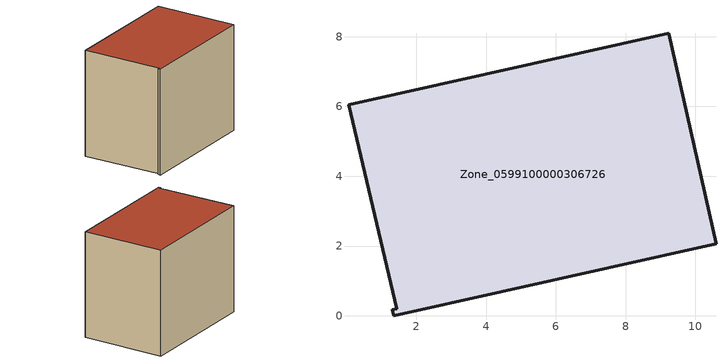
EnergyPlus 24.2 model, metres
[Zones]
Zone_0599100000306726
 floor ground (C_G): 0.06,6.04 9.24,8.1 10.59,2.07 1.35,0 1.31,0.17 1.44,0.2 z0
 wall outside (C_F): 10.59,2.07 9.24,8.1 0.06,6.04 1.44,0.2 1.31,0.17 1.35,0 10.59,2.07 z0:7.92
 roof outside (C_R): 9.24,8.1 0.06,6.04 1.44,0.2 1.31,0.17 1.35,0 10.59,2.07 z7.92
[BUILDING]
Pand.0599100000306726: North Axis=0; Terrain=City; Loads Convergence Tolerance Value=0.04; Temperature Convergence Tolerance Value=0.4; Solar Distribution=FullExterior; Maximum Number of Warmup Days=25; Minimum Number of Warmup Days=1
[Site:Location]
Rotterdam.The.Hague.AP_ZH_NLD Design_Conditions: Latitude=51.96; Longitude=4.45; Time Zone=1; Elevation=-4.5
[SITE:GROUNDTEMPERATURE:BUILDINGSURFACE]
18, 18, 18, 18, 18, 18, 18, 18, 18, 18, 18, 18
[MATERIAL] Thermal Absorptance=0.9; Solar Absorptance=0.7; Visible Absorptance=0.7
Name | Roughness | Thickness | Conductivity | Density | Specific Heat
G.TC.1975-1991 | MediumSmooth | 0.15 | 0.288461 | 540 | 1210
F.TC.1975-1991 | Rough | 0.3 | 0.230769 | 1920 | 840
R.TC.1975-1991 | MediumRough | 0.2 | 0.153846 | 1500 | 1000
[CONSTRUCTION]
C_G: G.TC.1975-1991
C_F: F.TC.1975-1991
C_R: R.TC.1975-1991
[ZONE]
Zone_0599100000306726: Type=1; Multiplier=1; Ceiling Height=Autocalculate; Volume=Autocalculate; Floor Area=autocalculate; Part of Total Floor Area=Yes
[ZONEINFILTRATION:DESIGNFLOWRATE]
Infil_Zone_0599100000306726: Zone or ZoneList or Space or SpaceList=Zone_0599100000306726; Schedule=AlwaysOn; Design Flow Rate Calculation Method=Flow/Area; Flow Rate per Floor Area=0.003; Constant Term Coefficient=1; Temperature Term Coefficient=0; Velocity Term Coefficient=0; Velocity Squared Term Coefficient=0
[HVACTEMPLATE:ZONE:IDEALLOADSAIRSYSTEM]
Zone_0599100000306726: Maximum Heating Supply Air Temperature=50; Minimum Cooling Supply Air Temperature=13; Maximum Heating Supply Air Humidity Ratio=0.0156; Minimum Cooling Supply Air Humidity Ratio=0.0077; Heating Limit=NoLimit; Cooling Limit=NoLimit; Dehumidification Control Type=ConstantSensibleHeatRatio; Cooling Sensible Heat Ratio=0.7; Dehumidification Setpoint=60; Humidification Control Type=None; Humidification Setpoint=30; Outdoor Air Method=None; Outdoor Air Flow Rate per Person=0.00944; Outdoor Air Flow Rate per Zone Floor Area=0; Outdoor Air Flow Rate per Zone=0; Demand Controlled Ventilation Type=None; Outdoor Air Economizer Type=NoEconomizer; Heat Recovery Type=None; Sensible Heat Recovery Effectiveness=0.7; Latent Heat Recovery Effectiveness=0.65
[ZONECONTROL:THERMOSTAT]
ThermostatControl_Zone_0599100000306726: Zone or ZoneList=Zone_0599100000306726; Control Type Schedule=DualSetpointControlType; Control 1=Thermostat_Zone_0599100000306726; Temperature Difference Between Cutout And Setpoint=0
[THERMOSTATSETPOINT:DUALSETPOINT]
Thermostat_Zone_0599100000306726: Heating Setpoint Temperature Schedule=HeatingSetpoint_Zone_0599100000306726; Cooling Setpoint Temperature Schedule=CoolingSetpoint_Zone_0599100000306726
[SCHEDULE:COMPACT]
HeatingSetpoint_Zone_0599100000306726: Through: 12/31, For: AllDays, Until: 24:00, 21
CoolingSetpoint_Zone_0599100000306726: Through: 12/31, For: AllDays, Until: 24:00, 24
DualSetpointControlType: Through: 12/31, For: AllDays, Until: 24:00, 4
AlwaysOn: Through: 12/31, For: AllDays, Until: 24:00, 1
